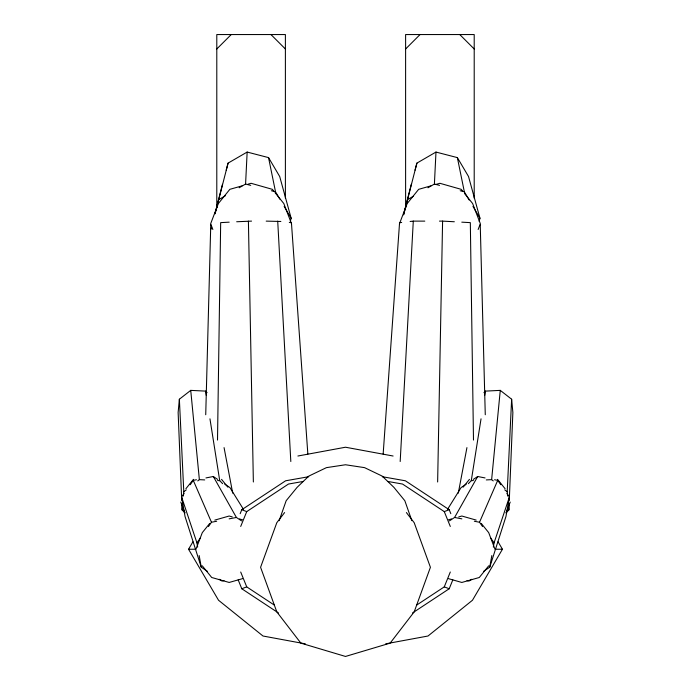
<?xml version="1.0" encoding="UTF-8"?>
<svg xmlns="http://www.w3.org/2000/svg" width="691" height="691" viewBox="0 0 691 691"><rect width="100%" height="100%" fill="white"/><g stroke="black" fill="none" stroke-linecap="round" stroke-linejoin="round"><path stroke-width="1.04" d="M217.51 440.072L220.671 222.632L229.205 222.165M437.636 481.99L442.594 221.111L439.45 221.111M205.728 414.747L210.755 224.8M505.967 512.938L508.904 509.923L509.163 503.497M509.293 500.284L512.869 412.467L511.634 399.217L500.267 390.372L485.41 391.115L483.933 392.635M507.609 496.043L507.211 491.767L511.634 399.217M239.138 187.779L245.581 184.048L247.153 152.063L268.54 157.608L279.7 176.507L291.153 218.278L290.341 221.345M427.954 187.779L434.406 184.048L435.978 152.063L457.364 157.608L468.524 176.507L479.969 218.278L479.157 221.345M400.184 461.519L413.287 221.12L424.801 221.12M383.151 454.099L399.571 222.666L401.687 222.424M207.067 392.635L205.59 391.115L190.733 390.372L179.366 399.217L178.131 412.467L181.707 500.284M185.033 512.938L182.096 509.923L182.597 504.585M183.391 496.043L183.789 491.767L179.366 399.217M493.27 480.919L491.629 479.649L500.267 390.372M468.351 483.674L471.279 480.66L481.04 418.832M484.737 395.382L485.41 391.115M483.717 571.224L489.746 567.199L491.819 555.555M493.322 547.082L494.074 542.85L509.431 496.933L506.961 493.452M509.431 496.933L505.95 516.514L489.746 567.199M458.288 493.167L466.935 447.613M215.082 213.847L228.073 163.119L247.153 152.063M403.639 214.866L416.898 163.119L435.978 152.063M215.022 213.528L222.476 184.307M403.579 214.573L411.3 184.307M226.207 170.176L228.073 163.119M211.031 229.187L211.576 227.14M415.032 170.176L416.898 163.119M279.164 520.643L286.169 500.716L297.104 487.345L308.825 476.082L326.437 467.643L345.5 464.758L364.563 467.643L382.175 476.082L393.896 487.345L404.831 500.716L411.836 520.643M399.476 223.729L407.198 203.517L418.651 189.334L430.795 185.888M478.137 229.507L480.349 223.729L472.627 203.517L464.533 193.506M506.201 512.567L510.208 502.072M240.183 513.672L241.79 509.716L285.625 480.789L308.73 476.704M240.701 526.456L246.73 511.599L288.475 484.046L303.263 481.437M416.733 605.048L444.27 586.875L450.299 572.018M412.536 612.96L449.21 588.758L452.821 579.861M482.551 526.542L479.519 522.249L497.719 480.366L494.549 479.753M449.426 520.91L454.592 517.455L477.671 476.514L485.056 477.93M305.301 643.831L262.995 636.014L218.529 600.246L188.557 549.241L192.919 541.822M498.081 541.822L502.443 549.241L472.471 600.246L428.005 636.014L385.699 643.831M447.474 509.457L461.035 487.63L466.287 484.115M207.283 571.224L201.254 567.199L185.05 516.514L181.569 496.933L184.039 493.452M190.198 484.728L193.281 480.366L196.451 479.753M197.678 547.082L196.926 542.85L200.563 537.702M208.449 526.542L211.481 522.249L216.672 521.247M284.606 512.567L276.806 522.707L260.585 567.294L276.806 611.872L300.861 643.131L345.5 656.45L390.139 643.131L414.194 611.872L430.415 567.294L414.194 522.707L406.394 512.567M185.896 488.718L193.463 479.347M209.693 523.476L202.299 532.631L195.95 549.241L188.557 549.241M463.143 487.155L469.448 479.347M488.701 565.843L479.295 577.495L461.83 582.453L448.476 578.661M216.793 48.992L231.235 34.55M405.608 48.992L420.05 34.55M183.789 491.767L186.242 489.85M197.73 480.919L199.371 479.649L204.726 479.917M473.292 479.433L477.671 476.514M471.651 579.291L469.068 581.019L466.986 580.621M218.874 199.526L225.318 195.786M407.69 199.526L413.218 196.322M238.179 579.861L241.79 588.758L246.73 586.875L274.267 605.048M387.737 481.437L402.525 484.046L444.27 511.599L449.21 509.716L450.817 513.672M241.98 185.888L229.835 189.334L218.373 203.517L210.651 223.729L212.863 229.507M248.052 184.16L251.092 183.296L272.349 189.334L273.696 191.001M435.857 184.445L439.908 183.296L461.165 189.334L462.512 191.001M214.789 520.107L229.17 516.022L232.254 516.903M448.476 519.813L451.56 518.941M458.746 516.903L461.83 516.022L476.211 520.107M242.524 578.661L229.17 582.453L211.705 577.495L202.299 565.843M205.944 477.93L213.329 476.514L217.708 479.433M229.136 518.855L236.408 517.455L241.574 520.91M224.014 580.621L221.932 581.019L219.349 579.291M297.899 456.017L345.5 447.224L393.101 456.017M410.126 221.474L413.287 221.12M236.668 221.759L251.55 221.111M471.279 480.66L473.421 480.556M486.274 479.917L491.629 479.649M266.199 221.12L280.874 221.474M502.443 549.241L494.981 549.241L488.701 532.631L481.307 523.476M217.579 480.556L219.721 480.66L222.649 483.674M442.594 221.111L454.332 221.759M461.795 222.165L470.329 222.632L473.49 440.072M289.313 222.424L291.429 222.666L307.849 454.099M382.27 476.704L405.375 480.789L449.21 509.716M454.592 517.455L461.864 518.855M474.328 521.247L479.519 522.249M434.406 184.048L439.562 185.387M460.215 190.742L464.343 191.813L469.189 200.027M245.581 184.048L250.747 185.387M271.39 190.742L275.519 191.813L279.829 199.112M239.44 518.941L242.524 519.813M241.79 509.716L246.73 511.599M444.27 586.875L449.21 588.758M241.79 588.758L278.464 612.96M224.713 484.115L229.965 487.63L243.526 509.457M504.758 489.85L507.211 491.767M459.765 34.55L474.207 48.992M270.95 34.55L285.392 48.992M275.044 192.668L283.802 203.517L291.524 223.729M497.537 479.347L505.104 488.718M221.552 479.347L227.857 487.155M497.719 480.366L500.802 484.728M490.437 537.702L494.074 542.85M472.964 206.41L479.969 218.278M284.148 206.41L291.153 218.278M213.329 476.514L236.408 517.455M193.281 480.366L211.481 522.249M444.27 511.599L450.299 526.456M240.701 572.018L246.73 586.875M180.792 502.072L184.799 512.567M181.569 496.933L196.926 542.85M457.364 157.608L464.343 191.813M268.54 157.608L275.519 191.813M224.065 447.613L232.712 493.167M199.181 555.555L201.254 567.199M205.59 391.115L206.264 395.382M209.96 418.832L219.721 480.66M190.733 390.372L199.371 479.649M508.403 504.585L508.904 509.923M277.713 221.12L290.816 461.519M181.837 503.497L182.096 509.923M480.245 224.8L485.272 414.747M248.406 221.111L253.364 481.99M474.207 198.187L474.207 34.55L405.608 34.55L405.608 207.844M285.392 198.187L285.392 34.55L216.793 34.55L216.793 207.844"/></g></svg>
